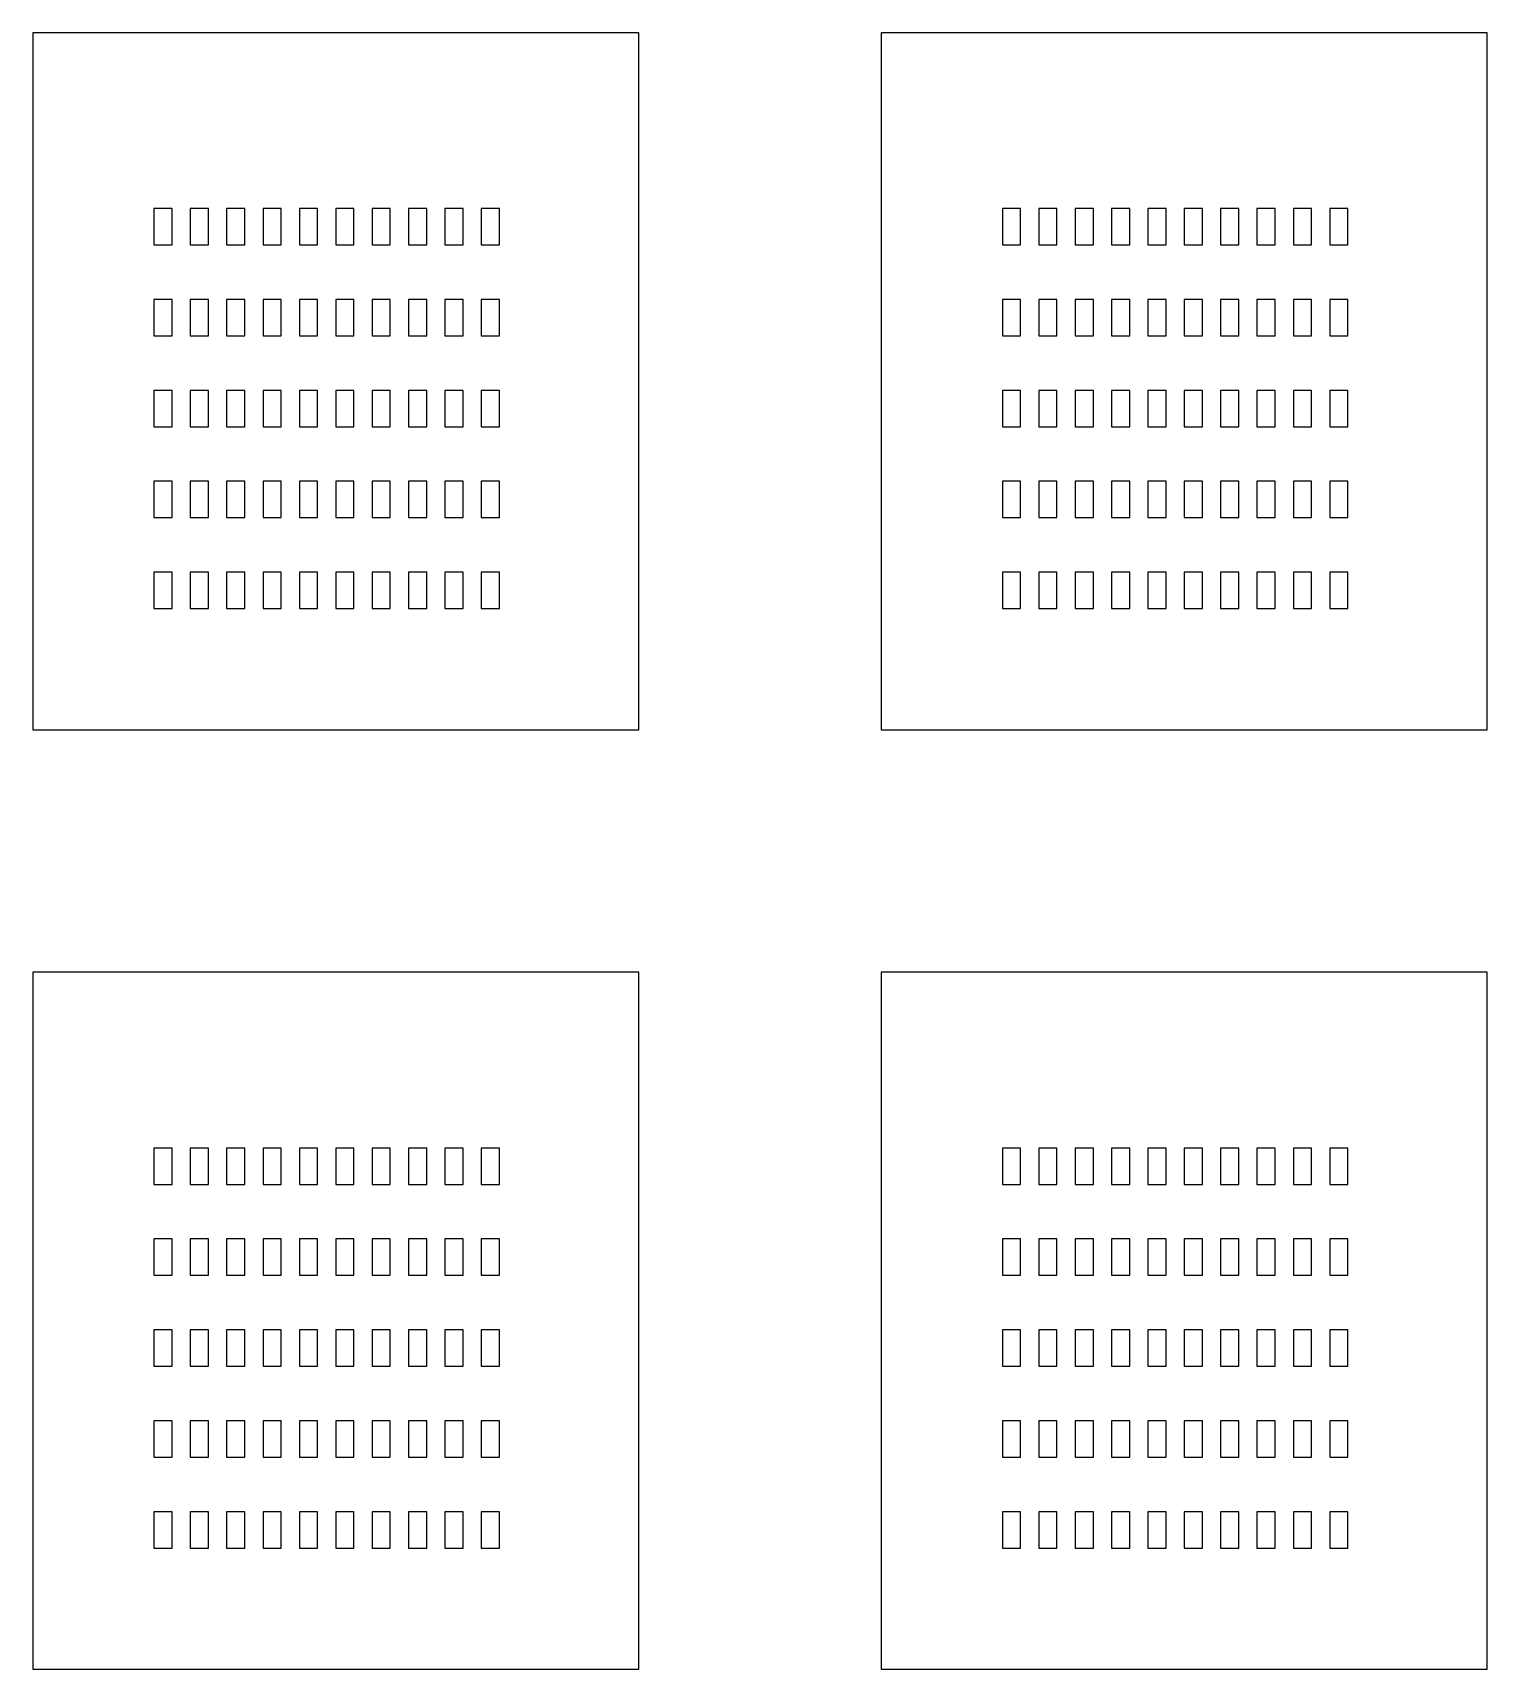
# Model space of a CAD drawing. Header units: metres. Extents: x 10 to 58, y 10 to 64.
import ezdxf

# ---------------------------------------------------------------- set-up
doc = ezdxf.new("R2010")
doc.units = ezdxf.units.M

msp = doc.modelspace()

# ---------------------------------------------------------------- linework, layer by layer
at = {"layer": 'HALLS'}
for p, q in [((30, 64), (10, 64)), ((10, 64), (10, 41)), ((30, 41), (30, 64)), ((58, 64), (38, 64)), ((38, 64), (38, 41)), ((58, 41), (58, 64)), ((10, 41), (30, 41)), ((38, 41), (58, 41)), ((30, 33), (10, 33)), ((10, 33), (10, 10)), ((30, 10), (30, 33)), ((58, 33), (38, 33)), ((38, 33), (38, 10)), ((58, 10), (58, 33)), ((10, 10), (30, 10)), ((38, 10), (58, 10))]:
    msp.add_line(p, q, dxfattribs=at)
at = {"layer": 'RACKS'}
for p, q in [((14.6, 58.2), (14, 58.2)), ((14, 58.2), (14, 57)), ((14.6, 57), (14.6, 58.2)), ((15.8, 58.2), (15.2, 58.2)), ((15.2, 58.2), (15.2, 57)), ((15.8, 57), (15.8, 58.2)), ((17, 58.2), (16.4, 58.2)), ((16.4, 58.2), (16.4, 57)), ((17, 57), (17, 58.2)), ((18.2, 58.2), (17.6, 58.2)), ((17.6, 58.2), (17.6, 57)), ((18.2, 57), (18.2, 58.2)), ((19.4, 58.2), (18.8, 58.2)), ((18.8, 58.2), (18.8, 57)), ((19.4, 57), (19.4, 58.2)), ((20.6, 58.2), (20, 58.2)), ((20, 58.2), (20, 57)), ((20.6, 57), (20.6, 58.2)), ((21.8, 58.2), (21.2, 58.2)), ((21.2, 58.2), (21.2, 57)), ((21.8, 57), (21.8, 58.2)), ((23, 58.2), (22.4, 58.2)), ((22.4, 58.2), (22.4, 57)), ((23, 57), (23, 58.2)), ((24.2, 58.2), (23.6, 58.2)), ((23.6, 58.2), (23.6, 57)), ((24.2, 57), (24.2, 58.2)), ((25.4, 58.2), (24.8, 58.2)), ((24.8, 58.2), (24.8, 57)), ((25.4, 57), (25.4, 58.2)), ((42.6, 58.2), (42, 58.2)), ((42, 58.2), (42, 57)), ((42.6, 57), (42.6, 58.2)), ((43.8, 58.2), (43.2, 58.2)), ((43.2, 58.2), (43.2, 57)), ((43.8, 57), (43.8, 58.2)), ((45, 58.2), (44.4, 58.2)), ((44.4, 58.2), (44.4, 57)), ((45, 57), (45, 58.2)), ((46.2, 58.2), (45.6, 58.2)), ((45.6, 58.2), (45.6, 57)), ((46.2, 57), (46.2, 58.2)), ((47.4, 58.2), (46.8, 58.2)), ((46.8, 58.2), (46.8, 57)), ((47.4, 57), (47.4, 58.2)), ((48.6, 58.2), (48, 58.2)), ((48, 58.2), (48, 57)), ((48.6, 57), (48.6, 58.2)), ((49.8, 58.2), (49.2, 58.2)), ((49.2, 58.2), (49.2, 57)), ((49.8, 57), (49.8, 58.2)), ((51, 58.2), (50.4, 58.2)), ((50.4, 58.2), (50.4, 57)), ((51, 57), (51, 58.2)), ((52.2, 58.2), (51.6, 58.2)), ((51.6, 58.2), (51.6, 57)), ((52.2, 57), (52.2, 58.2)), ((53.4, 58.2), (52.8, 58.2)), ((52.8, 58.2), (52.8, 57)), ((53.4, 57), (53.4, 58.2)), ((14, 57), (14.6, 57)), ((15.2, 57), (15.8, 57)), ((16.4, 57), (17, 57)), ((17.6, 57), (18.2, 57)), ((18.8, 57), (19.4, 57)), ((20, 57), (20.6, 57)), ((21.2, 57), (21.8, 57)), ((22.4, 57), (23, 57)), ((23.6, 57), (24.2, 57)), ((24.8, 57), (25.4, 57)), ((42, 57), (42.6, 57)), ((43.2, 57), (43.8, 57)), ((44.4, 57), (45, 57)), ((45.6, 57), (46.2, 57)), ((46.8, 57), (47.4, 57)), ((48, 57), (48.6, 57)), ((49.2, 57), (49.8, 57)), ((50.4, 57), (51, 57)), ((51.6, 57), (52.2, 57)), ((52.8, 57), (53.4, 57)), ((14.6, 55.2), (14, 55.2)), ((14, 55.2), (14, 54)), ((14.6, 54), (14.6, 55.2)), ((15.8, 55.2), (15.2, 55.2)), ((15.2, 55.2), (15.2, 54)), ((15.8, 54), (15.8, 55.2)), ((17, 55.2), (16.4, 55.2)), ((16.4, 55.2), (16.4, 54)), ((17, 54), (17, 55.2)), ((18.2, 55.2), (17.6, 55.2)), ((17.6, 55.2), (17.6, 54)), ((18.2, 54), (18.2, 55.2)), ((19.4, 55.2), (18.8, 55.2)), ((18.8, 55.2), (18.8, 54)), ((19.4, 54), (19.4, 55.2)), ((20.6, 55.2), (20, 55.2)), ((20, 55.2), (20, 54)), ((20.6, 54), (20.6, 55.2)), ((21.8, 55.2), (21.2, 55.2)), ((21.2, 55.2), (21.2, 54)), ((21.8, 54), (21.8, 55.2)), ((23, 55.2), (22.4, 55.2)), ((22.4, 55.2), (22.4, 54)), ((23, 54), (23, 55.2)), ((24.2, 55.2), (23.6, 55.2)), ((23.6, 55.2), (23.6, 54)), ((24.2, 54), (24.2, 55.2)), ((25.4, 55.2), (24.8, 55.2)), ((24.8, 55.2), (24.8, 54)), ((25.4, 54), (25.4, 55.2)), ((42.6, 55.2), (42, 55.2)), ((42, 55.2), (42, 54)), ((42.6, 54), (42.6, 55.2)), ((43.8, 55.2), (43.2, 55.2)), ((43.2, 55.2), (43.2, 54)), ((43.8, 54), (43.8, 55.2)), ((45, 55.2), (44.4, 55.2)), ((44.4, 55.2), (44.4, 54)), ((45, 54), (45, 55.2)), ((46.2, 55.2), (45.6, 55.2)), ((45.6, 55.2), (45.6, 54)), ((46.2, 54), (46.2, 55.2)), ((47.4, 55.2), (46.8, 55.2)), ((46.8, 55.2), (46.8, 54)), ((47.4, 54), (47.4, 55.2)), ((48.6, 55.2), (48, 55.2)), ((48, 55.2), (48, 54)), ((48.6, 54), (48.6, 55.2)), ((49.8, 55.2), (49.2, 55.2)), ((49.2, 55.2), (49.2, 54)), ((49.8, 54), (49.8, 55.2)), ((51, 55.2), (50.4, 55.2)), ((50.4, 55.2), (50.4, 54)), ((51, 54), (51, 55.2)), ((52.2, 55.2), (51.6, 55.2)), ((51.6, 55.2), (51.6, 54)), ((52.2, 54), (52.2, 55.2)), ((53.4, 55.2), (52.8, 55.2)), ((52.8, 55.2), (52.8, 54)), ((53.4, 54), (53.4, 55.2)), ((14, 54), (14.6, 54)), ((15.2, 54), (15.8, 54)), ((16.4, 54), (17, 54)), ((17.6, 54), (18.2, 54)), ((18.8, 54), (19.4, 54)), ((20, 54), (20.6, 54)), ((21.2, 54), (21.8, 54)), ((22.4, 54), (23, 54)), ((23.6, 54), (24.2, 54)), ((24.8, 54), (25.4, 54)), ((42, 54), (42.6, 54)), ((43.2, 54), (43.8, 54)), ((44.4, 54), (45, 54)), ((45.6, 54), (46.2, 54)), ((46.8, 54), (47.4, 54)), ((48, 54), (48.6, 54)), ((49.2, 54), (49.8, 54)), ((50.4, 54), (51, 54)), ((51.6, 54), (52.2, 54)), ((52.8, 54), (53.4, 54)), ((14.6, 52.2), (14, 52.2)), ((14, 52.2), (14, 51)), ((14.6, 51), (14.6, 52.2)), ((15.8, 52.2), (15.2, 52.2)), ((15.2, 52.2), (15.2, 51)), ((15.8, 51), (15.8, 52.2)), ((17, 52.2), (16.4, 52.2)), ((16.4, 52.2), (16.4, 51)), ((17, 51), (17, 52.2)), ((18.2, 52.2), (17.6, 52.2)), ((17.6, 52.2), (17.6, 51)), ((18.2, 51), (18.2, 52.2)), ((19.4, 52.2), (18.8, 52.2)), ((18.8, 52.2), (18.8, 51)), ((19.4, 51), (19.4, 52.2)), ((20.6, 52.2), (20, 52.2)), ((20, 52.2), (20, 51)), ((20.6, 51), (20.6, 52.2)), ((21.8, 52.2), (21.2, 52.2)), ((21.2, 52.2), (21.2, 51)), ((21.8, 51), (21.8, 52.2)), ((23, 52.2), (22.4, 52.2)), ((22.4, 52.2), (22.4, 51)), ((23, 51), (23, 52.2)), ((24.2, 52.2), (23.6, 52.2)), ((23.6, 52.2), (23.6, 51)), ((24.2, 51), (24.2, 52.2)), ((25.4, 52.2), (24.8, 52.2)), ((24.8, 52.2), (24.8, 51)), ((25.4, 51), (25.4, 52.2)), ((42.6, 52.2), (42, 52.2)), ((42, 52.2), (42, 51)), ((42.6, 51), (42.6, 52.2)), ((43.8, 52.2), (43.2, 52.2)), ((43.2, 52.2), (43.2, 51)), ((43.8, 51), (43.8, 52.2)), ((45, 52.2), (44.4, 52.2)), ((44.4, 52.2), (44.4, 51)), ((45, 51), (45, 52.2)), ((46.2, 52.2), (45.6, 52.2)), ((45.6, 52.2), (45.6, 51)), ((46.2, 51), (46.2, 52.2)), ((47.4, 52.2), (46.8, 52.2)), ((46.8, 52.2), (46.8, 51)), ((47.4, 51), (47.4, 52.2)), ((48.6, 52.2), (48, 52.2)), ((48, 52.2), (48, 51)), ((48.6, 51), (48.6, 52.2)), ((49.8, 52.2), (49.2, 52.2)), ((49.2, 52.2), (49.2, 51)), ((49.8, 51), (49.8, 52.2)), ((51, 52.2), (50.4, 52.2)), ((50.4, 52.2), (50.4, 51)), ((51, 51), (51, 52.2)), ((52.2, 52.2), (51.6, 52.2)), ((51.6, 52.2), (51.6, 51)), ((52.2, 51), (52.2, 52.2)), ((53.4, 52.2), (52.8, 52.2)), ((52.8, 52.2), (52.8, 51)), ((53.4, 51), (53.4, 52.2)), ((14, 51), (14.6, 51)), ((15.2, 51), (15.8, 51)), ((16.4, 51), (17, 51)), ((17.6, 51), (18.2, 51)), ((18.8, 51), (19.4, 51)), ((20, 51), (20.6, 51)), ((21.2, 51), (21.8, 51)), ((22.4, 51), (23, 51)), ((23.6, 51), (24.2, 51)), ((24.8, 51), (25.4, 51)), ((42, 51), (42.6, 51)), ((43.2, 51), (43.8, 51)), ((44.4, 51), (45, 51)), ((45.6, 51), (46.2, 51)), ((46.8, 51), (47.4, 51)), ((48, 51), (48.6, 51)), ((49.2, 51), (49.8, 51)), ((50.4, 51), (51, 51)), ((51.6, 51), (52.2, 51)), ((52.8, 51), (53.4, 51)), ((14.6, 49.2), (14, 49.2)), ((14, 49.2), (14, 48)), ((14.6, 48), (14.6, 49.2)), ((15.8, 49.2), (15.2, 49.2)), ((15.2, 49.2), (15.2, 48)), ((15.8, 48), (15.8, 49.2)), ((17, 49.2), (16.4, 49.2)), ((16.4, 49.2), (16.4, 48)), ((17, 48), (17, 49.2)), ((18.2, 49.2), (17.6, 49.2)), ((17.6, 49.2), (17.6, 48)), ((18.2, 48), (18.2, 49.2)), ((19.4, 49.2), (18.8, 49.2)), ((18.8, 49.2), (18.8, 48)), ((19.4, 48), (19.4, 49.2)), ((20.6, 49.2), (20, 49.2)), ((20, 49.2), (20, 48)), ((20.6, 48), (20.6, 49.2)), ((21.8, 49.2), (21.2, 49.2)), ((21.2, 49.2), (21.2, 48)), ((21.8, 48), (21.8, 49.2)), ((23, 49.2), (22.4, 49.2)), ((22.4, 49.2), (22.4, 48)), ((23, 48), (23, 49.2)), ((24.2, 49.2), (23.6, 49.2)), ((23.6, 49.2), (23.6, 48)), ((24.2, 48), (24.2, 49.2)), ((25.4, 49.2), (24.8, 49.2)), ((24.8, 49.2), (24.8, 48)), ((25.4, 48), (25.4, 49.2)), ((42.6, 49.2), (42, 49.2)), ((42, 49.2), (42, 48)), ((42.6, 48), (42.6, 49.2)), ((43.8, 49.2), (43.2, 49.2)), ((43.2, 49.2), (43.2, 48)), ((43.8, 48), (43.8, 49.2)), ((45, 49.2), (44.4, 49.2)), ((44.4, 49.2), (44.4, 48)), ((45, 48), (45, 49.2)), ((46.2, 49.2), (45.6, 49.2)), ((45.6, 49.2), (45.6, 48)), ((46.2, 48), (46.2, 49.2)), ((47.4, 49.2), (46.8, 49.2)), ((46.8, 49.2), (46.8, 48)), ((47.4, 48), (47.4, 49.2)), ((48.6, 49.2), (48, 49.2)), ((48, 49.2), (48, 48)), ((48.6, 48), (48.6, 49.2)), ((49.8, 49.2), (49.2, 49.2)), ((49.2, 49.2), (49.2, 48)), ((49.8, 48), (49.8, 49.2)), ((51, 49.2), (50.4, 49.2)), ((50.4, 49.2), (50.4, 48)), ((51, 48), (51, 49.2)), ((52.2, 49.2), (51.6, 49.2)), ((51.6, 49.2), (51.6, 48)), ((52.2, 48), (52.2, 49.2)), ((53.4, 49.2), (52.8, 49.2)), ((52.8, 49.2), (52.8, 48)), ((53.4, 48), (53.4, 49.2)), ((14, 48), (14.6, 48)), ((15.2, 48), (15.8, 48)), ((16.4, 48), (17, 48)), ((17.6, 48), (18.2, 48)), ((18.8, 48), (19.4, 48)), ((20, 48), (20.6, 48)), ((21.2, 48), (21.8, 48)), ((22.4, 48), (23, 48)), ((23.6, 48), (24.2, 48)), ((24.8, 48), (25.4, 48)), ((42, 48), (42.6, 48)), ((43.2, 48), (43.8, 48)), ((44.4, 48), (45, 48)), ((45.6, 48), (46.2, 48)), ((46.8, 48), (47.4, 48)), ((48, 48), (48.6, 48)), ((49.2, 48), (49.8, 48)), ((50.4, 48), (51, 48)), ((51.6, 48), (52.2, 48)), ((52.8, 48), (53.4, 48)), ((14.6, 46.2), (14, 46.2)), ((14, 46.2), (14, 45)), ((14.6, 45), (14.6, 46.2)), ((15.8, 46.2), (15.2, 46.2)), ((15.2, 46.2), (15.2, 45)), ((15.8, 45), (15.8, 46.2)), ((17, 46.2), (16.4, 46.2)), ((16.4, 46.2), (16.4, 45)), ((17, 45), (17, 46.2)), ((18.2, 46.2), (17.6, 46.2)), ((17.6, 46.2), (17.6, 45)), ((18.2, 45), (18.2, 46.2)), ((19.4, 46.2), (18.8, 46.2)), ((18.8, 46.2), (18.8, 45)), ((19.4, 45), (19.4, 46.2)), ((20.6, 46.2), (20, 46.2)), ((20, 46.2), (20, 45)), ((20.6, 45), (20.6, 46.2)), ((21.8, 46.2), (21.2, 46.2)), ((21.2, 46.2), (21.2, 45)), ((21.8, 45), (21.8, 46.2)), ((23, 46.2), (22.4, 46.2)), ((22.4, 46.2), (22.4, 45)), ((23, 45), (23, 46.2)), ((24.2, 46.2), (23.6, 46.2)), ((23.6, 46.2), (23.6, 45)), ((24.2, 45), (24.2, 46.2)), ((25.4, 46.2), (24.8, 46.2)), ((24.8, 46.2), (24.8, 45)), ((25.4, 45), (25.4, 46.2)), ((42.6, 46.2), (42, 46.2)), ((42, 46.2), (42, 45)), ((42.6, 45), (42.6, 46.2)), ((43.8, 46.2), (43.2, 46.2)), ((43.2, 46.2), (43.2, 45)), ((43.8, 45), (43.8, 46.2)), ((45, 46.2), (44.4, 46.2)), ((44.4, 46.2), (44.4, 45)), ((45, 45), (45, 46.2)), ((46.2, 46.2), (45.6, 46.2)), ((45.6, 46.2), (45.6, 45)), ((46.2, 45), (46.2, 46.2)), ((47.4, 46.2), (46.8, 46.2)), ((46.8, 46.2), (46.8, 45)), ((47.4, 45), (47.4, 46.2)), ((48.6, 46.2), (48, 46.2)), ((48, 46.2), (48, 45)), ((48.6, 45), (48.6, 46.2)), ((49.8, 46.2), (49.2, 46.2)), ((49.2, 46.2), (49.2, 45)), ((49.8, 45), (49.8, 46.2)), ((51, 46.2), (50.4, 46.2)), ((50.4, 46.2), (50.4, 45)), ((51, 45), (51, 46.2)), ((52.2, 46.2), (51.6, 46.2)), ((51.6, 46.2), (51.6, 45)), ((52.2, 45), (52.2, 46.2)), ((53.4, 46.2), (52.8, 46.2)), ((52.8, 46.2), (52.8, 45)), ((53.4, 45), (53.4, 46.2)), ((14, 45), (14.6, 45)), ((15.2, 45), (15.8, 45)), ((16.4, 45), (17, 45)), ((17.6, 45), (18.2, 45)), ((18.8, 45), (19.4, 45)), ((20, 45), (20.6, 45)), ((21.2, 45), (21.8, 45)), ((22.4, 45), (23, 45)), ((23.6, 45), (24.2, 45)), ((24.8, 45), (25.4, 45)), ((42, 45), (42.6, 45)), ((43.2, 45), (43.8, 45)), ((44.4, 45), (45, 45)), ((45.6, 45), (46.2, 45)), ((46.8, 45), (47.4, 45)), ((48, 45), (48.6, 45)), ((49.2, 45), (49.8, 45)), ((50.4, 45), (51, 45)), ((51.6, 45), (52.2, 45)), ((52.8, 45), (53.4, 45)), ((14.6, 27.2), (14, 27.2)), ((14, 27.2), (14, 26)), ((14.6, 26), (14.6, 27.2)), ((15.8, 27.2), (15.2, 27.2)), ((15.2, 27.2), (15.2, 26)), ((15.8, 26), (15.8, 27.2)), ((17, 27.2), (16.4, 27.2)), ((16.4, 27.2), (16.4, 26)), ((17, 26), (17, 27.2)), ((18.2, 27.2), (17.6, 27.2)), ((17.6, 27.2), (17.6, 26)), ((18.2, 26), (18.2, 27.2)), ((19.4, 27.2), (18.8, 27.2)), ((18.8, 27.2), (18.8, 26)), ((19.4, 26), (19.4, 27.2)), ((20.6, 27.2), (20, 27.2)), ((20, 27.2), (20, 26)), ((20.6, 26), (20.6, 27.2)), ((21.8, 27.2), (21.2, 27.2)), ((21.2, 27.2), (21.2, 26)), ((21.8, 26), (21.8, 27.2)), ((23, 27.2), (22.4, 27.2)), ((22.4, 27.2), (22.4, 26)), ((23, 26), (23, 27.2)), ((24.2, 27.2), (23.6, 27.2)), ((23.6, 27.2), (23.6, 26)), ((24.2, 26), (24.2, 27.2)), ((25.4, 27.2), (24.8, 27.2)), ((24.8, 27.2), (24.8, 26)), ((25.4, 26), (25.4, 27.2)), ((42.6, 27.2), (42, 27.2)), ((42, 27.2), (42, 26)), ((42.6, 26), (42.6, 27.2)), ((43.8, 27.2), (43.2, 27.2)), ((43.2, 27.2), (43.2, 26)), ((43.8, 26), (43.8, 27.2)), ((45, 27.2), (44.4, 27.2)), ((44.4, 27.2), (44.4, 26)), ((45, 26), (45, 27.2)), ((46.2, 27.2), (45.6, 27.2)), ((45.6, 27.2), (45.6, 26)), ((46.2, 26), (46.2, 27.2)), ((47.4, 27.2), (46.8, 27.2)), ((46.8, 27.2), (46.8, 26)), ((47.4, 26), (47.4, 27.2)), ((48.6, 27.2), (48, 27.2)), ((48, 27.2), (48, 26)), ((48.6, 26), (48.6, 27.2)), ((49.8, 27.2), (49.2, 27.2)), ((49.2, 27.2), (49.2, 26)), ((49.8, 26), (49.8, 27.2)), ((51, 27.2), (50.4, 27.2)), ((50.4, 27.2), (50.4, 26)), ((51, 26), (51, 27.2)), ((52.2, 27.2), (51.6, 27.2)), ((51.6, 27.2), (51.6, 26)), ((52.2, 26), (52.2, 27.2)), ((53.4, 27.2), (52.8, 27.2)), ((52.8, 27.2), (52.8, 26)), ((53.4, 26), (53.4, 27.2)), ((14, 26), (14.6, 26)), ((15.2, 26), (15.8, 26)), ((16.4, 26), (17, 26)), ((17.6, 26), (18.2, 26)), ((18.8, 26), (19.4, 26)), ((20, 26), (20.6, 26)), ((21.2, 26), (21.8, 26)), ((22.4, 26), (23, 26)), ((23.6, 26), (24.2, 26)), ((24.8, 26), (25.4, 26)), ((42, 26), (42.6, 26)), ((43.2, 26), (43.8, 26)), ((44.4, 26), (45, 26)), ((45.6, 26), (46.2, 26)), ((46.8, 26), (47.4, 26)), ((48, 26), (48.6, 26)), ((49.2, 26), (49.8, 26)), ((50.4, 26), (51, 26)), ((51.6, 26), (52.2, 26)), ((52.8, 26), (53.4, 26)), ((14.6, 24.2), (14, 24.2)), ((14, 24.2), (14, 23)), ((14.6, 23), (14.6, 24.2)), ((15.8, 24.2), (15.2, 24.2)), ((15.2, 24.2), (15.2, 23)), ((15.8, 23), (15.8, 24.2)), ((17, 24.2), (16.4, 24.2)), ((16.4, 24.2), (16.4, 23)), ((17, 23), (17, 24.2)), ((18.2, 24.2), (17.6, 24.2)), ((17.6, 24.2), (17.6, 23)), ((18.2, 23), (18.2, 24.2)), ((19.4, 24.2), (18.8, 24.2)), ((18.8, 24.2), (18.8, 23)), ((19.4, 23), (19.4, 24.2)), ((20.6, 24.2), (20, 24.2)), ((20, 24.2), (20, 23)), ((20.6, 23), (20.6, 24.2)), ((21.8, 24.2), (21.2, 24.2)), ((21.2, 24.2), (21.2, 23)), ((21.8, 23), (21.8, 24.2)), ((23, 24.2), (22.4, 24.2)), ((22.4, 24.2), (22.4, 23)), ((23, 23), (23, 24.2)), ((24.2, 24.2), (23.6, 24.2)), ((23.6, 24.2), (23.6, 23)), ((24.2, 23), (24.2, 24.2)), ((25.4, 24.2), (24.8, 24.2)), ((24.8, 24.2), (24.8, 23)), ((25.4, 23), (25.4, 24.2)), ((42.6, 24.2), (42, 24.2)), ((42, 24.2), (42, 23)), ((42.6, 23), (42.6, 24.2)), ((43.8, 24.2), (43.2, 24.2)), ((43.2, 24.2), (43.2, 23)), ((43.8, 23), (43.8, 24.2)), ((45, 24.2), (44.4, 24.2)), ((44.4, 24.2), (44.4, 23)), ((45, 23), (45, 24.2)), ((46.2, 24.2), (45.6, 24.2)), ((45.6, 24.2), (45.6, 23)), ((46.2, 23), (46.2, 24.2)), ((47.4, 24.2), (46.8, 24.2)), ((46.8, 24.2), (46.8, 23)), ((47.4, 23), (47.4, 24.2)), ((48.6, 24.2), (48, 24.2)), ((48, 24.2), (48, 23)), ((48.6, 23), (48.6, 24.2)), ((49.8, 24.2), (49.2, 24.2)), ((49.2, 24.2), (49.2, 23)), ((49.8, 23), (49.8, 24.2)), ((51, 24.2), (50.4, 24.2)), ((50.4, 24.2), (50.4, 23)), ((51, 23), (51, 24.2)), ((52.2, 24.2), (51.6, 24.2)), ((51.6, 24.2), (51.6, 23)), ((52.2, 23), (52.2, 24.2)), ((53.4, 24.2), (52.8, 24.2)), ((52.8, 24.2), (52.8, 23)), ((53.4, 23), (53.4, 24.2)), ((14, 23), (14.6, 23)), ((15.2, 23), (15.8, 23)), ((16.4, 23), (17, 23)), ((17.6, 23), (18.2, 23)), ((18.8, 23), (19.4, 23)), ((20, 23), (20.6, 23)), ((21.2, 23), (21.8, 23)), ((22.4, 23), (23, 23)), ((23.6, 23), (24.2, 23)), ((24.8, 23), (25.4, 23)), ((42, 23), (42.6, 23)), ((43.2, 23), (43.8, 23)), ((44.4, 23), (45, 23)), ((45.6, 23), (46.2, 23)), ((46.8, 23), (47.4, 23)), ((48, 23), (48.6, 23)), ((49.2, 23), (49.8, 23)), ((50.4, 23), (51, 23)), ((51.6, 23), (52.2, 23)), ((52.8, 23), (53.4, 23)), ((14.6, 21.2), (14, 21.2)), ((14, 21.2), (14, 20)), ((14.6, 20), (14.6, 21.2)), ((15.8, 21.2), (15.2, 21.2)), ((15.2, 21.2), (15.2, 20)), ((15.8, 20), (15.8, 21.2)), ((17, 21.2), (16.4, 21.2)), ((16.4, 21.2), (16.4, 20)), ((17, 20), (17, 21.2)), ((18.2, 21.2), (17.6, 21.2)), ((17.6, 21.2), (17.6, 20)), ((18.2, 20), (18.2, 21.2)), ((19.4, 21.2), (18.8, 21.2)), ((18.8, 21.2), (18.8, 20)), ((19.4, 20), (19.4, 21.2)), ((20.6, 21.2), (20, 21.2)), ((20, 21.2), (20, 20)), ((20.6, 20), (20.6, 21.2)), ((21.8, 21.2), (21.2, 21.2)), ((21.2, 21.2), (21.2, 20)), ((21.8, 20), (21.8, 21.2)), ((23, 21.2), (22.4, 21.2)), ((22.4, 21.2), (22.4, 20)), ((23, 20), (23, 21.2)), ((24.2, 21.2), (23.6, 21.2)), ((23.6, 21.2), (23.6, 20)), ((24.2, 20), (24.2, 21.2)), ((25.4, 21.2), (24.8, 21.2)), ((24.8, 21.2), (24.8, 20)), ((25.4, 20), (25.4, 21.2)), ((42.6, 21.2), (42, 21.2)), ((42, 21.2), (42, 20)), ((42.6, 20), (42.6, 21.2)), ((43.8, 21.2), (43.2, 21.2)), ((43.2, 21.2), (43.2, 20)), ((43.8, 20), (43.8, 21.2)), ((45, 21.2), (44.4, 21.2)), ((44.4, 21.2), (44.4, 20)), ((45, 20), (45, 21.2)), ((46.2, 21.2), (45.6, 21.2)), ((45.6, 21.2), (45.6, 20)), ((46.2, 20), (46.2, 21.2)), ((47.4, 21.2), (46.8, 21.2)), ((46.8, 21.2), (46.8, 20)), ((47.4, 20), (47.4, 21.2)), ((48.6, 21.2), (48, 21.2)), ((48, 21.2), (48, 20)), ((48.6, 20), (48.6, 21.2)), ((49.8, 21.2), (49.2, 21.2)), ((49.2, 21.2), (49.2, 20)), ((49.8, 20), (49.8, 21.2)), ((51, 21.2), (50.4, 21.2)), ((50.4, 21.2), (50.4, 20)), ((51, 20), (51, 21.2)), ((52.2, 21.2), (51.6, 21.2)), ((51.6, 21.2), (51.6, 20)), ((52.2, 20), (52.2, 21.2)), ((53.4, 21.2), (52.8, 21.2)), ((52.8, 21.2), (52.8, 20)), ((53.4, 20), (53.4, 21.2)), ((14, 20), (14.6, 20)), ((15.2, 20), (15.8, 20)), ((16.4, 20), (17, 20)), ((17.6, 20), (18.2, 20)), ((18.8, 20), (19.4, 20)), ((20, 20), (20.6, 20)), ((21.2, 20), (21.8, 20)), ((22.4, 20), (23, 20)), ((23.6, 20), (24.2, 20)), ((24.8, 20), (25.4, 20)), ((42, 20), (42.6, 20)), ((43.2, 20), (43.8, 20)), ((44.4, 20), (45, 20)), ((45.6, 20), (46.2, 20)), ((46.8, 20), (47.4, 20)), ((48, 20), (48.6, 20)), ((49.2, 20), (49.8, 20)), ((50.4, 20), (51, 20)), ((51.6, 20), (52.2, 20)), ((52.8, 20), (53.4, 20)), ((14.6, 18.2), (14, 18.2)), ((14, 18.2), (14, 17)), ((14.6, 17), (14.6, 18.2)), ((15.8, 18.2), (15.2, 18.2)), ((15.2, 18.2), (15.2, 17)), ((15.8, 17), (15.8, 18.2)), ((17, 18.2), (16.4, 18.2)), ((16.4, 18.2), (16.4, 17)), ((17, 17), (17, 18.2)), ((18.2, 18.2), (17.6, 18.2)), ((17.6, 18.2), (17.6, 17)), ((18.2, 17), (18.2, 18.2)), ((19.4, 18.2), (18.8, 18.2)), ((18.8, 18.2), (18.8, 17)), ((19.4, 17), (19.4, 18.2)), ((20.6, 18.2), (20, 18.2)), ((20, 18.2), (20, 17)), ((20.6, 17), (20.6, 18.2)), ((21.8, 18.2), (21.2, 18.2)), ((21.2, 18.2), (21.2, 17)), ((21.8, 17), (21.8, 18.2)), ((23, 18.2), (22.4, 18.2)), ((22.4, 18.2), (22.4, 17)), ((23, 17), (23, 18.2)), ((24.2, 18.2), (23.6, 18.2)), ((23.6, 18.2), (23.6, 17)), ((24.2, 17), (24.2, 18.2)), ((25.4, 18.2), (24.8, 18.2)), ((24.8, 18.2), (24.8, 17)), ((25.4, 17), (25.4, 18.2)), ((42.6, 18.2), (42, 18.2)), ((42, 18.2), (42, 17)), ((42.6, 17), (42.6, 18.2)), ((43.8, 18.2), (43.2, 18.2)), ((43.2, 18.2), (43.2, 17)), ((43.8, 17), (43.8, 18.2)), ((45, 18.2), (44.4, 18.2)), ((44.4, 18.2), (44.4, 17)), ((45, 17), (45, 18.2)), ((46.2, 18.2), (45.6, 18.2)), ((45.6, 18.2), (45.6, 17)), ((46.2, 17), (46.2, 18.2)), ((47.4, 18.2), (46.8, 18.2)), ((46.8, 18.2), (46.8, 17)), ((47.4, 17), (47.4, 18.2)), ((48.6, 18.2), (48, 18.2)), ((48, 18.2), (48, 17)), ((48.6, 17), (48.6, 18.2)), ((49.8, 18.2), (49.2, 18.2)), ((49.2, 18.2), (49.2, 17)), ((49.8, 17), (49.8, 18.2)), ((51, 18.2), (50.4, 18.2)), ((50.4, 18.2), (50.4, 17)), ((51, 17), (51, 18.2)), ((52.2, 18.2), (51.6, 18.2)), ((51.6, 18.2), (51.6, 17)), ((52.2, 17), (52.2, 18.2)), ((53.4, 18.2), (52.8, 18.2)), ((52.8, 18.2), (52.8, 17)), ((53.4, 17), (53.4, 18.2)), ((14, 17), (14.6, 17)), ((15.2, 17), (15.8, 17)), ((16.4, 17), (17, 17)), ((17.6, 17), (18.2, 17)), ((18.8, 17), (19.4, 17)), ((20, 17), (20.6, 17)), ((21.2, 17), (21.8, 17)), ((22.4, 17), (23, 17)), ((23.6, 17), (24.2, 17)), ((24.8, 17), (25.4, 17)), ((42, 17), (42.6, 17)), ((43.2, 17), (43.8, 17)), ((44.4, 17), (45, 17)), ((45.6, 17), (46.2, 17)), ((46.8, 17), (47.4, 17)), ((48, 17), (48.6, 17)), ((49.2, 17), (49.8, 17)), ((50.4, 17), (51, 17)), ((51.6, 17), (52.2, 17)), ((52.8, 17), (53.4, 17)), ((14.6, 15.2), (14, 15.2)), ((14, 15.2), (14, 14)), ((14.6, 14), (14.6, 15.2)), ((15.8, 15.2), (15.2, 15.2)), ((15.2, 15.2), (15.2, 14)), ((15.8, 14), (15.8, 15.2)), ((17, 15.2), (16.4, 15.2)), ((16.4, 15.2), (16.4, 14)), ((17, 14), (17, 15.2)), ((18.2, 15.2), (17.6, 15.2)), ((17.6, 15.2), (17.6, 14)), ((18.2, 14), (18.2, 15.2)), ((19.4, 15.2), (18.8, 15.2)), ((18.8, 15.2), (18.8, 14)), ((19.4, 14), (19.4, 15.2)), ((20.6, 15.2), (20, 15.2)), ((20, 15.2), (20, 14)), ((20.6, 14), (20.6, 15.2)), ((21.8, 15.2), (21.2, 15.2)), ((21.2, 15.2), (21.2, 14)), ((21.8, 14), (21.8, 15.2)), ((23, 15.2), (22.4, 15.2)), ((22.4, 15.2), (22.4, 14)), ((23, 14), (23, 15.2)), ((24.2, 15.2), (23.6, 15.2)), ((23.6, 15.2), (23.6, 14)), ((24.2, 14), (24.2, 15.2)), ((25.4, 15.2), (24.8, 15.2)), ((24.8, 15.2), (24.8, 14)), ((25.4, 14), (25.4, 15.2)), ((42.6, 15.2), (42, 15.2)), ((42, 15.2), (42, 14)), ((42.6, 14), (42.6, 15.2)), ((43.8, 15.2), (43.2, 15.2)), ((43.2, 15.2), (43.2, 14)), ((43.8, 14), (43.8, 15.2)), ((45, 15.2), (44.4, 15.2)), ((44.4, 15.2), (44.4, 14)), ((45, 14), (45, 15.2)), ((46.2, 15.2), (45.6, 15.2)), ((45.6, 15.2), (45.6, 14)), ((46.2, 14), (46.2, 15.2)), ((47.4, 15.2), (46.8, 15.2)), ((46.8, 15.2), (46.8, 14)), ((47.4, 14), (47.4, 15.2)), ((48.6, 15.2), (48, 15.2)), ((48, 15.2), (48, 14)), ((48.6, 14), (48.6, 15.2)), ((49.8, 15.2), (49.2, 15.2)), ((49.2, 15.2), (49.2, 14)), ((49.8, 14), (49.8, 15.2)), ((51, 15.2), (50.4, 15.2)), ((50.4, 15.2), (50.4, 14)), ((51, 14), (51, 15.2)), ((52.2, 15.2), (51.6, 15.2)), ((51.6, 15.2), (51.6, 14)), ((52.2, 14), (52.2, 15.2)), ((53.4, 15.2), (52.8, 15.2)), ((52.8, 15.2), (52.8, 14)), ((53.4, 14), (53.4, 15.2)), ((14, 14), (14.6, 14)), ((15.2, 14), (15.8, 14)), ((16.4, 14), (17, 14)), ((17.6, 14), (18.2, 14)), ((18.8, 14), (19.4, 14)), ((20, 14), (20.6, 14)), ((21.2, 14), (21.8, 14)), ((22.4, 14), (23, 14)), ((23.6, 14), (24.2, 14)), ((24.8, 14), (25.4, 14)), ((42, 14), (42.6, 14)), ((43.2, 14), (43.8, 14)), ((44.4, 14), (45, 14)), ((45.6, 14), (46.2, 14)), ((46.8, 14), (47.4, 14)), ((48, 14), (48.6, 14)), ((49.2, 14), (49.8, 14)), ((50.4, 14), (51, 14)), ((51.6, 14), (52.2, 14)), ((52.8, 14), (53.4, 14))]:
    msp.add_line(p, q, dxfattribs=at)

doc.saveas('drawing.dxf')
